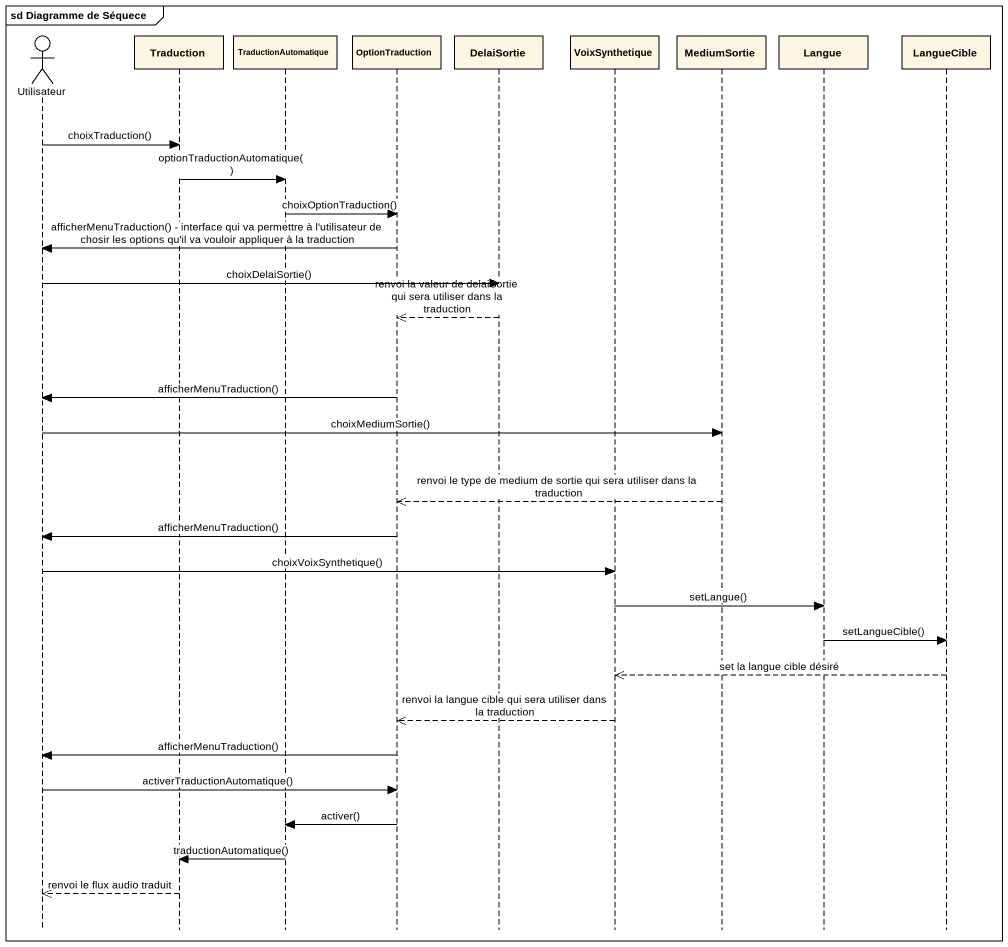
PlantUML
@startuml
mainframe sd Diagramme de Séquece
hide footbox
actor Utilisateur
participant Traduction
participant TraductionAutomatique
participant OptionTraduction
participant DelaiSortie
participant VoixSynthetique
participant MediumSortie
participant Langue
participant LangueCible

Utilisateur -> Traduction : choixTraduction()
Traduction -> TraductionAutomatique : optionTraductionAutomatique()
TraductionAutomatique -> OptionTraduction : choixOptionTraduction()
OptionTraduction -> Utilisateur : afficherMenuTraduction() - interface qui va permettre à l'utilisateur de chosir les options qu'il va vouloir appliquer à la traduction
Utilisateur -> DelaiSortie : choixDelaiSortie()
DelaiSortie -->> OptionTraduction : renvoi la valeur de delaiSortie qui sera utiliser dans la traduction
OptionTraduction -> Utilisateur : afficherMenuTraduction()
Utilisateur -> MediumSortie : choixMediumSortie()
MediumSortie -->> OptionTraduction : renvoi le type de medium de sortie qui sera utiliser dans la traduction
OptionTraduction -> Utilisateur : afficherMenuTraduction()
Utilisateur -> VoixSynthetique : choixVoixSynthetique()
VoixSynthetique -> Langue : setLangue()
Langue -> LangueCible : setLangueCible()
LangueCible -->> VoixSynthetique : set la langue cible désiré
VoixSynthetique -->> OptionTraduction : renvoi la langue cible qui sera utiliser dans la traduction
OptionTraduction -> Utilisateur : afficherMenuTraduction()
Utilisateur -> OptionTraduction : activerTraductionAutomatique()
OptionTraduction -> TraductionAutomatique : activer()
TraductionAutomatique -> Traduction : traductionAutomatique()
Traduction -->> Utilisateur : renvoi le flux audio traduit
@enduml
